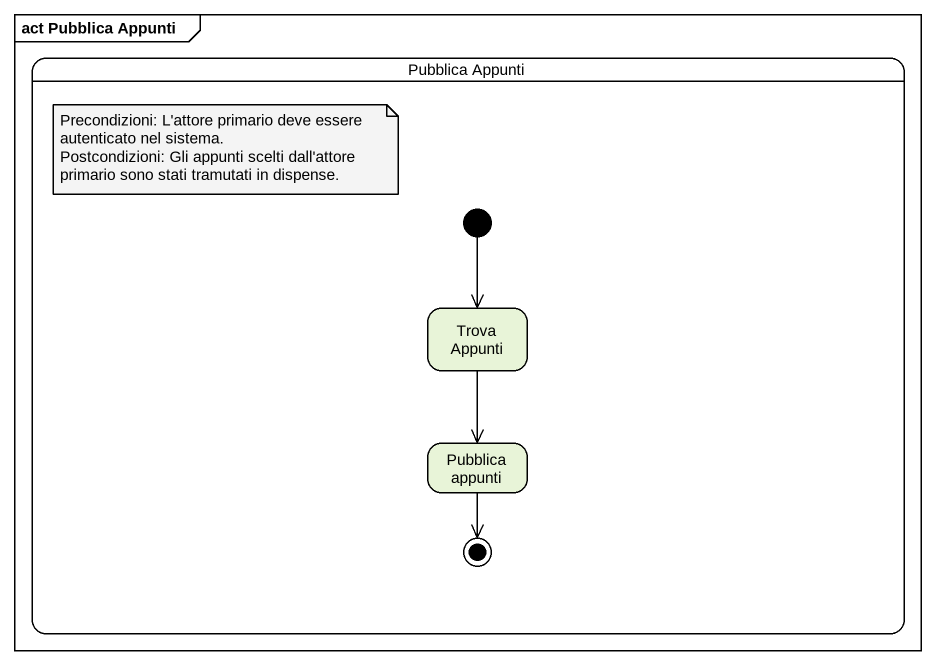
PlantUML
@startuml
mainframe act Pubblica Appunti
hide empty description
state "Pubblica Appunti" as Pubblica_Appunti {
  state "Trova Appunti" as Trova_Appunti
  state "Pubblica appunti" as Pubblica_appunti
  [*] --> Trova_Appunti
  Pubblica_appunti --> [*]
}
Trova_Appunti --> Pubblica_appunti
note as N1
  Precondizioni: L'attore primario deve essere autenticato nel sistema.
  Postcondizioni: Gli appunti scelti dall'attore primario sono stati tramutati in dispense.
end note
@enduml
